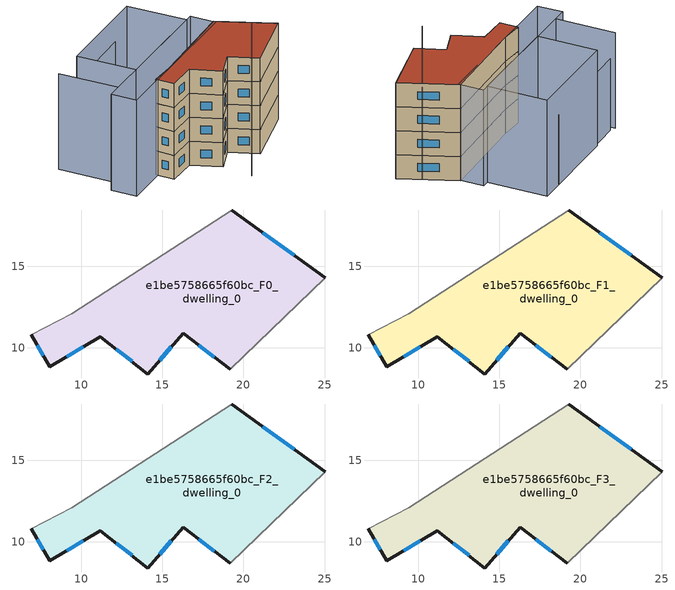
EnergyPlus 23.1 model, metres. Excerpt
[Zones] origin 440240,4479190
e1be5758665f60bc_F0_dwelling_0
 floor ground (EU_floor_Construction): 25.04,14.29 19.17,8.68 16.28,10.9 14.11,8.37 11.19,10.68 8.05,8.83 6.91,10.8 9.43,12.08 19.27,18.48 z0
 wall outside (EU_wall_Construction): 6.91,10.8 8.05,8.83 11.19,10.68 14.11,8.37 16.28,10.9 19.17,8.68 / 25.04,14.29 19.27,18.48 z0:3
 wall adiabatic (EU_wall_Construction): 19.27,18.48 9.43,12.08 6.91,10.8 / 19.17,8.68 25.04,14.29 z0:3
 window (EU_Window_Construction): 9.1,9.45 10.14,10.07 / 7.3,10.14 7.67,9.49 / 23.11,15.69 21.2,17.08 / 17.25,10.16 18.21,9.42 / 14.84,9.22 15.56,10.05 / 12.16,9.91 13.13,9.15 z1:2
e1be5758665f60bc_F1_dwelling_0
 floor to e1be5758665f60bc_F0_dwelling_0 (EU_floor_Construction): 25.04,14.29 19.17,8.68 16.28,10.9 14.11,8.37 11.19,10.68 8.05,8.83 6.91,10.8 9.43,12.08 19.27,18.48 z3
 wall outside (EU_wall_Construction): 6.91,10.8 8.05,8.83 11.19,10.68 14.11,8.37 16.28,10.9 19.17,8.68 / 25.04,14.29 19.27,18.48 z3:6
 wall adiabatic (EU_wall_Construction): 19.27,18.48 9.43,12.08 6.91,10.8 / 19.17,8.68 25.04,14.29 z3:6
 window (EU_Window_Construction): 9.1,9.45 10.14,10.07 / 7.3,10.14 7.67,9.49 / 23.11,15.69 21.2,17.08 / 17.25,10.16 18.21,9.42 / 14.84,9.22 15.56,10.05 / 12.16,9.91 13.13,9.15 z4:5
e1be5758665f60bc_F2_dwelling_0
 floor to e1be5758665f60bc_F1_dwelling_0 (EU_floor_Construction): 25.04,14.29 19.17,8.68 16.28,10.9 14.11,8.37 11.19,10.68 8.05,8.83 6.91,10.8 9.43,12.08 19.27,18.48 z6
 wall outside (EU_wall_Construction): 6.91,10.8 8.05,8.83 11.19,10.68 14.11,8.37 16.28,10.9 19.17,8.68 / 25.04,14.29 19.27,18.48 z6:9
 wall adiabatic (EU_wall_Construction): 19.27,18.48 9.43,12.08 6.91,10.8 / 19.17,8.68 25.04,14.29 z6:9
 window (EU_Window_Construction): 9.1,9.45 10.14,10.07 / 7.3,10.14 7.67,9.49 / 23.11,15.69 21.2,17.08 / 17.25,10.16 18.21,9.42 / 14.84,9.22 15.56,10.05 / 12.16,9.91 13.13,9.15 z7:8
e1be5758665f60bc_F3_dwelling_0
 floor to e1be5758665f60bc_F2_dwelling_0 (EU_floor_Construction): 25.04,14.29 19.17,8.68 16.28,10.9 14.11,8.37 11.19,10.68 8.05,8.83 6.91,10.8 9.43,12.08 19.27,18.48 z9
 wall outside (EU_wall_Construction): 6.91,10.8 8.05,8.83 11.19,10.68 14.11,8.37 16.28,10.9 19.17,8.68 / 25.04,14.29 19.27,18.48 z9:12
 wall adiabatic (EU_wall_Construction): 19.27,18.48 9.43,12.08 6.91,10.8 / 19.17,8.68 25.04,14.29 z9:12
 window (EU_Window_Construction): 9.1,9.45 10.14,10.07 / 7.3,10.14 7.67,9.49 / 23.11,15.69 21.2,17.08 / 17.25,10.16 18.21,9.42 / 14.84,9.22 15.56,10.05 / 12.16,9.91 13.13,9.15 z10:11
 roof outside (EU_roof_Construction): 19.17,8.68 25.04,14.29 19.27,18.48 9.43,12.08 6.91,10.8 8.05,8.83 11.19,10.68 14.11,8.37 16.28,10.9 z12
shading: 15.68,5.01 22.61,15.85 / -1.39,17.58 2.44,11.43 / 0.94,10.52 17.82,20.85 / 17.82,20.85 19.44,18.2 / 19.44,18.2 2.56,7.87 / 2.56,7.87 0.94,10.52 / 2.39,19.91 13.15,26.55 / 13.15,26.55 16.99,20.34 / 16.99,20.34 6.23,13.7 / 6.23,13.7 2.39,19.91 z0:12; 10.67,25.02 -0.72,17.7 z0:9
[Building]
EU S2 Campaign: North Axis=0; Terrain=City; Solar Distribution=FullExterior
[Site:Location]
Madrid: Latitude=40.5; Longitude=-3.5; Time Zone=1; Elevation=609
[SizingPeriod:WeatherFileDays]
AnnualSizingPeriod: Begin Month=1; Begin Day of Month=1; End Month=12; End Day of Month=31; Day of Week for Start Day=Monday; Use Weather File Daylight Saving Period=No; Use Weather File Rain and Snow Indicators=No
[MATERIAL]
EU_InternalMass_Material: Roughness=MediumRough; Thickness=0.1; Conductivity=1; Density=1800; Specific Heat=900; Thermal Absorptance=0.9; Solar Absorptance=0.7; Visible Absorptance=0.7
[MATERIAL:NOMASS] Roughness=MediumRough; Thermal Absorptance=0.9; Solar Absorptance=0.7; Visible Absorptance=0.7
Name | Thermal Resistance
EU_wall_NoMass | 0.459673
EU_roof_NoMass | 0.495815
EU_floor_NoMass | 0.788942
[WINDOWMATERIAL:SIMPLEGLAZINGSYSTEM]
EU_Window_SimpleGlazing: UFactor=4.26103; Solar Heat Gain Coefficient=0.85; Visible Transmittance=0.85
[CONSTRUCTION]
EU_wall_Construction: EU_wall_NoMass
EU_roof_Construction: EU_roof_NoMass
EU_floor_Construction: EU_floor_NoMass
EU_InternalMass_Construction: EU_InternalMass_Material
EU_Window_Construction: EU_Window_SimpleGlazing
[ZONE] Type=1; Multiplier=1; Ceiling Height=autocalculate; Volume=262.369; Floor Area=autocalculate; Part of Total Floor Area=Yes
e1be5758665f60bc_F0_dwelling_0; e1be5758665f60bc_F1_dwelling_0; e1be5758665f60bc_F2_dwelling_0; e1be5758665f60bc_F3_dwelling_0
[INTERNALMASS] Construction=EU_InternalMass_Construction; Surface Area=87.4562
Name | Zone or ZoneList
e1be5758665f60bc_F0_dwelling_0_EU_InternalMass | e1be5758665f60bc_F0_dwelling_0
e1be5758665f60bc_F1_dwelling_0_EU_InternalMass | e1be5758665f60bc_F1_dwelling_0
e1be5758665f60bc_F2_dwelling_0_EU_InternalMass | e1be5758665f60bc_F2_dwelling_0
e1be5758665f60bc_F3_dwelling_0_EU_InternalMass | e1be5758665f60bc_F3_dwelling_0
[OTHEREQUIPMENT] Fuel Type=Electricity; Design Level Calculation Method=Watts/Area; Power per Zone Floor Area=1; Fraction Latent=0; Fraction Radiant=0; Fraction Lost=0; Carbon Dioxide Generation Rate=0; EndUse Subcategory=EU_Step8_InternalGains
Name | Zone or ZoneList or Space or SpaceList | Schedule
EU_Step8_InternalGain_e1be5758665f60bc_F0_dwelling_0_f000 | e1be5758665f60bc_F0_dwelling_0 | EU_Step8_GainSchedule_e1be5758665f60bc_F0_dwelling_0_f000
EU_Step8_InternalGain_e1be5758665f60bc_F1_dwelling_0_f000 | e1be5758665f60bc_F1_dwelling_0 | EU_Step8_GainSchedule_e1be5758665f60bc_F1_dwelling_0_f000
EU_Step8_InternalGain_e1be5758665f60bc_F2_dwelling_0_f000 | e1be5758665f60bc_F2_dwelling_0 | EU_Step8_GainSchedule_e1be5758665f60bc_F2_dwelling_0_f000
EU_Step8_InternalGain_e1be5758665f60bc_F3_dwelling_0_f000 | e1be5758665f60bc_F3_dwelling_0 | EU_Step8_GainSchedule_e1be5758665f60bc_F3_dwelling_0_f000
[ZONEVENTILATION:DESIGNFLOWRATE] Schedule=EU_AlwaysOn; Design Flow Rate Calculation Method=AirChanges/Hour; Air Changes per Hour=0.719161; Ventilation Type=Natural; Fan Pressure Rise=0; Fan Total Efficiency=1; Constant Term Coefficient=1; Temperature Term Coefficient=0; Velocity Term Coefficient=0; Velocity Squared Term Coefficient=0; Minimum Indoor Temperature=-100; Maximum Indoor Temperature=100; Delta Temperature=-100; Minimum Outdoor Temperature=-100; Maximum Outdoor Temperature=100; Maximum Wind Speed=40
Name | Zone or ZoneList or Space or SpaceList
EU_ConstantAir_e1be5758665f60bc_F0_dwelling_0 | e1be5758665f60bc_F0_dwelling_0
EU_ConstantAir_e1be5758665f60bc_F1_dwelling_0 | e1be5758665f60bc_F1_dwelling_0
EU_ConstantAir_e1be5758665f60bc_F2_dwelling_0 | e1be5758665f60bc_F2_dwelling_0
EU_ConstantAir_e1be5758665f60bc_F3_dwelling_0 | e1be5758665f60bc_F3_dwelling_0
[HVACTEMPLATE:THERMOSTAT] Constant Heating Setpoint=20; Constant Cooling Setpoint=50
EU_HeatOnly_e1be5758665f60bc_F0_dwelling_0; EU_HeatOnly_e1be5758665f60bc_F1_dwelling_0; EU_HeatOnly_e1be5758665f60bc_F2_dwelling_0; EU_HeatOnly_e1be5758665f60bc_F3_dwelling_0
[HVACTEMPLATE:ZONE:IDEALLOADSAIRSYSTEM] System Availability Schedule=EU_AlwaysOn; Maximum Heating Supply Air Temperature=50; Minimum Cooling Supply Air Temperature=13; Maximum Heating Supply Air Humidity Ratio=0.0156; Minimum Cooling Supply Air Humidity Ratio=0.0077; Heating Limit=NoLimit; Cooling Limit=NoLimit; Heating Availability Schedule=EU_AlwaysOn; Cooling Availability Schedule=EU_CoolingOff; Dehumidification Control Type=ConstantSensibleHeatRatio; Cooling Sensible Heat Ratio=0.7; Dehumidification Setpoint=60; Humidification Control Type=None; Humidification Setpoint=30; Outdoor Air Method=None; Outdoor Air Flow Rate per Person=0.00944; Outdoor Air Flow Rate per Zone Floor Area=0; Outdoor Air Flow Rate per Zone=0; Demand Controlled Ventilation Type=None; Outdoor Air Economizer Type=NoEconomizer; Heat Recovery Type=None; Sensible Heat Recovery Effectiveness=0.7; Latent Heat Recovery Effectiveness=0.65
Name | Template Thermostat
e1be5758665f60bc_F0_dwelling_0 | EU_HeatOnly_e1be5758665f60bc_F0_dwelling_0
e1be5758665f60bc_F1_dwelling_0 | EU_HeatOnly_e1be5758665f60bc_F1_dwelling_0
e1be5758665f60bc_F2_dwelling_0 | EU_HeatOnly_e1be5758665f60bc_F2_dwelling_0
e1be5758665f60bc_F3_dwelling_0 | EU_HeatOnly_e1be5758665f60bc_F3_dwelling_0
[SIZING:ZONE] Zone Cooling Design Supply Air Temperature Input Method=SupplyAirTemperature; Zone Cooling Design Supply Air Temperature=13; Zone Heating Design Supply Air Temperature Input Method=SupplyAirTemperature; Zone Heating Design Supply Air Temperature=50; Zone Cooling Design Supply Air Humidity Ratio=0.008; Zone Heating Design Supply Air Humidity Ratio=0.008; Cooling Design Air Flow Method=DesignDay; Cooling Design Air Flow Rate=0; Cooling Minimum Air Flow per Zone Floor Area=0.000762; Cooling Minimum Air Flow=0; Cooling Minimum Air Flow Fraction=0.2; Heating Design Air Flow Method=DesignDay; Heating Design Air Flow Rate=0; Heating Maximum Air Flow per Zone Floor Area=0.002032; Heating Maximum Air Flow=0.141576; Heating Maximum Air Flow Fraction=0.3; Account for Dedicated Outdoor Air System=No; Dedicated Outdoor Air System Control Strategy=NeutralSupplyAir; Dedicated Outdoor Air Low Setpoint Temperature for Design=autosize; Dedicated Outdoor Air High Setpoint Temperature for Design=autosize; Zone Load Sizing Method=Sensible Load Only No Latent Load; Zone Latent Cooling Design Supply Air Humidity Ratio Input Method=HumidityRatioDifference; Zone Cooling Design Supply Air Humidity Ratio Difference=0.005; Zone Latent Heating Design Supply Air Humidity Ratio Input Method=HumidityRatioDifference; Zone Humidification Design Supply Air Humidity Ratio Difference=0.005
e1be5758665f60bc_F0_dwelling_0; e1be5758665f60bc_F1_dwelling_0; e1be5758665f60bc_F2_dwelling_0; e1be5758665f60bc_F3_dwelling_0
[SCHEDULE:CONSTANT]
Name | Hourly Value
EU_AlwaysOn | 1
EU_CoolingOff | 0
[SCHEDULE:FILE] Column Number=1; Rows to Skip at Top=0; Number of Hours of Data=8760; Column Separator=Comma; Interpolate to Timestep=No; Minutes per Item=60; Adjust Schedule for Daylight Savings=Yes
Name | File
EU_Step8_GainSchedule_e1be5758665f60bc_F0_dwelling_0_f000 | ../../schedules/e1be5758665f60bc/e1be5758665f60bc_F0_dwelling_0_f000_gain.csv
EU_Step8_GainSchedule_e1be5758665f60bc_F1_dwelling_0_f000 | ../../schedules/e1be5758665f60bc/e1be5758665f60bc_F1_dwelling_0_f000_gain.csv
EU_Step8_GainSchedule_e1be5758665f60bc_F2_dwelling_0_f000 | ../../schedules/e1be5758665f60bc/e1be5758665f60bc_F2_dwelling_0_f000_gain.csv
EU_Step8_GainSchedule_e1be5758665f60bc_F3_dwelling_0_f000 | ../../schedules/e1be5758665f60bc/e1be5758665f60bc_F3_dwelling_0_f000_gain.csv
